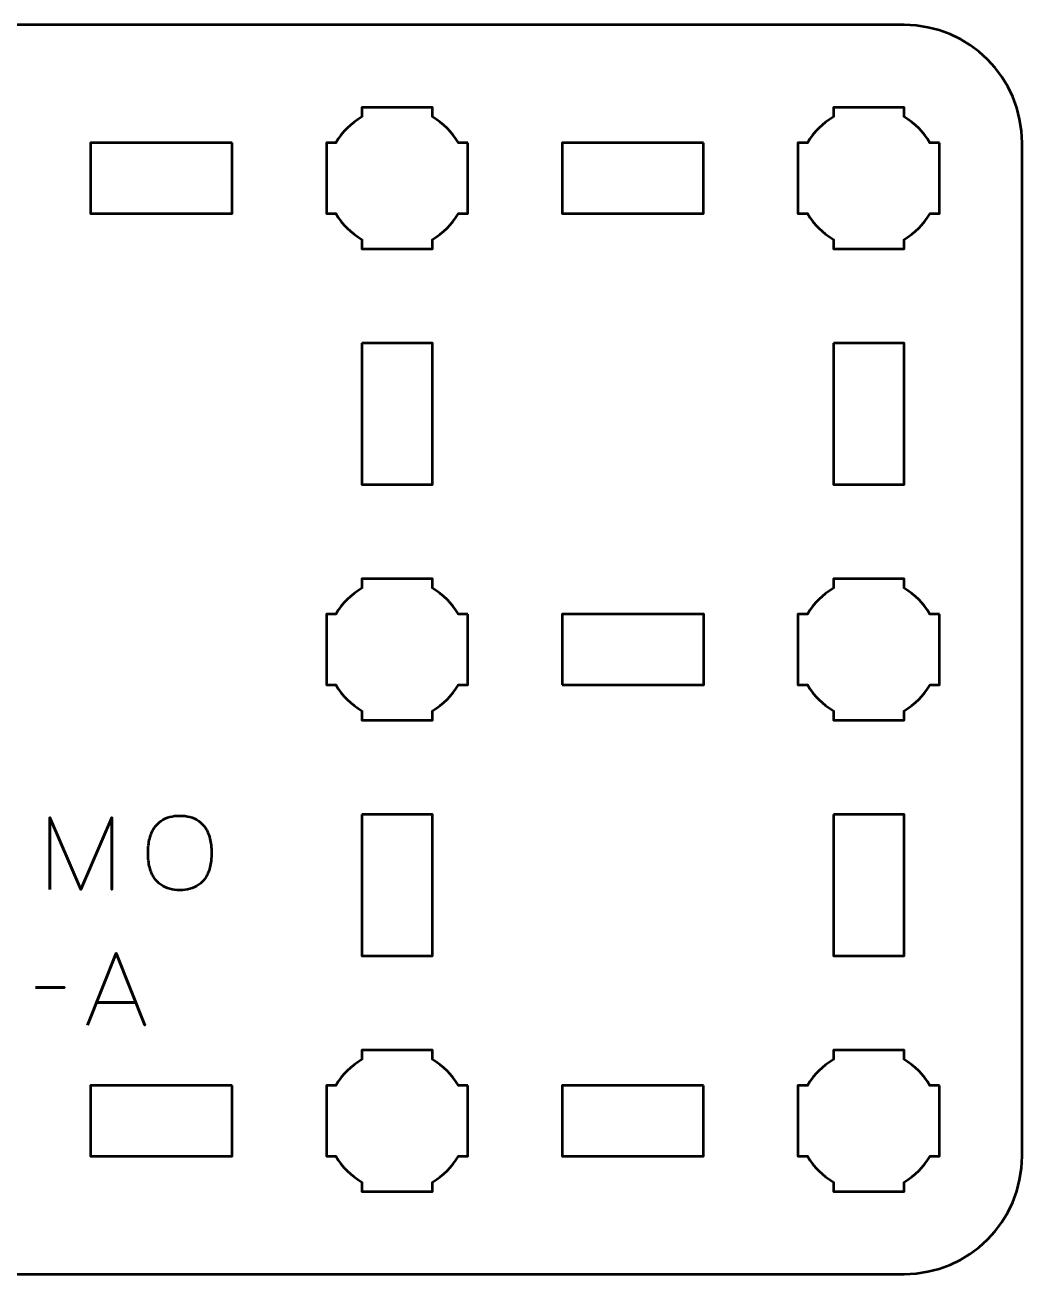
# Model space of a CAD drawing. Header units: centimetres. Extents: x -20.1 to -0.8, y -20.5 to -9.2.
# Drawn here: x -15.08 to -10.85, y -14.5 to -9.2 of the extents above; entities that cross this region are included whole.
import ezdxf

# ---------------------------------------------------------------- set-up
doc = ezdxf.new("R2010")
doc.units = ezdxf.units.CM
doc.header["$MEASUREMENT"] = 0
doc.layers.add('Layer 1', color=7, linetype='Continuous')

msp = doc.modelspace()

# ---------------------------------------------------------------- linework, layer by layer
at = {"layer": 'Layer 1', "lineweight": 53}
for points, knots in [([(-20.15, -9.69992), (-20.14992, -9.42286), (-19.92685, -9.19998), (-19.6499, -9.19998), (-19.6499, -9.19998), (-16.88331, -9.19998), (-14.11669, -9.19998), (-11.3501, -9.19998), (-11.3501, -9.19998), (-11.0731, -9.19998), (-10.85, -9.42307), (-10.85, -9.70007), (-10.85, -9.70007), (-10.85, -9.70007), (-10.85, -13.99993), (-10.85, -13.99993), (-10.85, -13.99993), (-10.85, -14.27706), (-11.0731, -14.50002), (-11.3501, -14.50002), (-11.3501, -14.50002), (-14.11669, -14.50002), (-16.88331, -14.50002), (-19.6499, -14.50002), (-19.6499, -14.50002), (-19.9269, -14.50002), (-20.15, -14.27693), (-20.15, -13.99993), (-20.15, -13.99993), (-20.15, -13.99993), (-20.15, -9.69992), (-20.15, -9.69992)], [0, 0, 0, 0, 0.125, 0.125, 0.125, 0.125, 0.25, 0.25, 0.25, 0.25, 0.375, 0.375, 0.375, 0.375, 0.5, 0.5, 0.5, 0.5, 0.625, 0.625, 0.625, 0.625, 0.75, 0.75, 0.75, 0.75, 0.875, 0.875, 0.875, 0.875, 1, 1, 1, 1]), ([(-13.20005, -9.69993), (-13.20005, -9.69993), (-13.20005, -9.84845), (-13.20005, -9.84845), (-13.20005, -9.84845), (-13.20005, -9.84845), (-13.20003, -9.85), (-13.20003, -9.85), (-13.20003, -9.85), (-13.20003, -9.85), (-13.20005, -9.85155), (-13.20005, -9.85155), (-13.20005, -9.85155), (-13.20005, -9.85155), (-13.20005, -9.99993), (-13.20005, -9.99993), (-13.20005, -9.99993), (-13.20005, -9.99993), (-13.24014, -9.99993), (-13.24014, -9.99993), (-13.24014, -9.99993), (-13.26649, -10.0455), (-13.30449, -10.08348), (-13.35004, -10.10984), (-13.35004, -10.10984), (-13.35004, -10.10984), (-13.35004, -10.14993), (-13.35004, -10.14993), (-13.35004, -10.14993), (-13.35004, -10.14993), (-13.49409, -10.14993), (-13.49409, -10.14993), (-13.49409, -10.14993), (-13.49409, -10.14993), (-13.50003, -10.14999), (-13.50003, -10.14999), (-13.50003, -10.14999), (-13.50003, -10.14999), (-13.50597, -10.14993), (-13.50597, -10.14993), (-13.50597, -10.14993), (-13.50597, -10.14993), (-13.65004, -10.14993), (-13.65004, -10.14993), (-13.65004, -10.14993), (-13.65004, -10.14993), (-13.65004, -10.10986), (-13.65004, -10.10986), (-13.65004, -10.10986), (-13.69561, -10.0835), (-13.7336, -10.04551), (-13.75994, -9.99993), (-13.75994, -9.99993), (-13.75994, -9.99993), (-13.80004, -9.99993), (-13.80004, -9.99993), (-13.80004, -9.99993), (-13.80004, -9.99993), (-13.80004, -9.69993), (-13.80004, -9.69993), (-13.80004, -9.69993), (-13.80004, -9.69993), (-13.75985, -9.69993), (-13.75985, -9.69993), (-13.75985, -9.69993), (-13.73351, -9.65443), (-13.69555, -9.61649), (-13.65004, -9.59015), (-13.65004, -9.59015), (-13.65004, -9.59015), (-13.65004, -9.54994), (-13.65004, -9.54994), (-13.65004, -9.54994), (-13.65004, -9.54994), (-13.35004, -9.54994), (-13.35004, -9.54994), (-13.35004, -9.54994), (-13.35004, -9.54994), (-13.35004, -9.59017), (-13.35004, -9.59017), (-13.35004, -9.59017), (-13.30454, -9.61651), (-13.26658, -9.65444), (-13.24024, -9.69993), (-13.24024, -9.69993), (-13.24024, -9.69993), (-13.20005, -9.69993), (-13.20005, -9.69993)], [0, 0, 0, 0, 0.0454545, 0.0454545, 0.0454545, 0.0454545, 0.0909091, 0.0909091, 0.0909091, 0.0909091, 0.1363636, 0.1363636, 0.1363636, 0.1363636, 0.1818182, 0.1818182, 0.1818182, 0.1818182, 0.2272727, 0.2272727, 0.2272727, 0.2272727, 0.2727273, 0.2727273, 0.2727273, 0.2727273, 0.3181818, 0.3181818, 0.3181818, 0.3181818, 0.3636364, 0.3636364, 0.3636364, 0.3636364, 0.4090909, 0.4090909, 0.4090909, 0.4090909, 0.4545455, 0.4545455, 0.4545455, 0.4545455, 0.5, 0.5, 0.5, 0.5, 0.5454545, 0.5454545, 0.5454545, 0.5454545, 0.5909091, 0.5909091, 0.5909091, 0.5909091, 0.6363636, 0.6363636, 0.6363636, 0.6363636, 0.6818182, 0.6818182, 0.6818182, 0.6818182, 0.7272727, 0.7272727, 0.7272727, 0.7272727, 0.7727273, 0.7727273, 0.7727273, 0.7727273, 0.8181818, 0.8181818, 0.8181818, 0.8181818, 0.8636364, 0.8636364, 0.8636364, 0.8636364, 0.9090909, 0.9090909, 0.9090909, 0.9090909, 0.9545455, 0.9545455, 0.9545455, 0.9545455, 1, 1, 1, 1]), ([(-11.20005, -9.69993), (-11.20005, -9.69993), (-11.20005, -9.84845), (-11.20005, -9.84845), (-11.20005, -9.84845), (-11.20005, -9.84845), (-11.20003, -9.85), (-11.20003, -9.85), (-11.20003, -9.85), (-11.20003, -9.85), (-11.20005, -9.85155), (-11.20005, -9.85155), (-11.20005, -9.85155), (-11.20005, -9.85155), (-11.20005, -9.99993), (-11.20005, -9.99993), (-11.20005, -9.99993), (-11.20005, -9.99993), (-11.24014, -9.99993), (-11.24014, -9.99993), (-11.24014, -9.99993), (-11.26649, -10.0455), (-11.30449, -10.08348), (-11.35004, -10.10984), (-11.35004, -10.10984), (-11.35004, -10.10984), (-11.35004, -10.14993), (-11.35004, -10.14993), (-11.35004, -10.14993), (-11.35004, -10.14993), (-11.49409, -10.14993), (-11.49409, -10.14993), (-11.49409, -10.14993), (-11.49409, -10.14993), (-11.50003, -10.14999), (-11.50003, -10.14999), (-11.50003, -10.14999), (-11.50003, -10.14999), (-11.50597, -10.14993), (-11.50597, -10.14993), (-11.50597, -10.14993), (-11.50597, -10.14993), (-11.65004, -10.14993), (-11.65004, -10.14993), (-11.65004, -10.14993), (-11.65004, -10.14993), (-11.65004, -10.10986), (-11.65004, -10.10986), (-11.65004, -10.10986), (-11.69561, -10.0835), (-11.7336, -10.04551), (-11.75994, -9.99993), (-11.75994, -9.99993), (-11.75994, -9.99993), (-11.80004, -9.99993), (-11.80004, -9.99993), (-11.80004, -9.99993), (-11.80004, -9.99993), (-11.80004, -9.69993), (-11.80004, -9.69993), (-11.80004, -9.69993), (-11.80004, -9.69993), (-11.75985, -9.69993), (-11.75985, -9.69993), (-11.75985, -9.69993), (-11.73351, -9.65443), (-11.69555, -9.61649), (-11.65004, -9.59015), (-11.65004, -9.59015), (-11.65004, -9.59015), (-11.65004, -9.54994), (-11.65004, -9.54994), (-11.65004, -9.54994), (-11.65004, -9.54994), (-11.35004, -9.54994), (-11.35004, -9.54994), (-11.35004, -9.54994), (-11.35004, -9.54994), (-11.35004, -9.59017), (-11.35004, -9.59017), (-11.35004, -9.59017), (-11.30454, -9.61651), (-11.26658, -9.65444), (-11.24024, -9.69993), (-11.24024, -9.69993), (-11.24024, -9.69993), (-11.20005, -9.69993), (-11.20005, -9.69993)], [0, 0, 0, 0, 0.0454545, 0.0454545, 0.0454545, 0.0454545, 0.0909091, 0.0909091, 0.0909091, 0.0909091, 0.1363636, 0.1363636, 0.1363636, 0.1363636, 0.1818182, 0.1818182, 0.1818182, 0.1818182, 0.2272727, 0.2272727, 0.2272727, 0.2272727, 0.2727273, 0.2727273, 0.2727273, 0.2727273, 0.3181818, 0.3181818, 0.3181818, 0.3181818, 0.3636364, 0.3636364, 0.3636364, 0.3636364, 0.4090909, 0.4090909, 0.4090909, 0.4090909, 0.4545455, 0.4545455, 0.4545455, 0.4545455, 0.5, 0.5, 0.5, 0.5, 0.5454545, 0.5454545, 0.5454545, 0.5454545, 0.5909091, 0.5909091, 0.5909091, 0.5909091, 0.6363636, 0.6363636, 0.6363636, 0.6363636, 0.6818182, 0.6818182, 0.6818182, 0.6818182, 0.7272727, 0.7272727, 0.7272727, 0.7272727, 0.7727273, 0.7727273, 0.7727273, 0.7727273, 0.8181818, 0.8181818, 0.8181818, 0.8181818, 0.8636364, 0.8636364, 0.8636364, 0.8636364, 0.9090909, 0.9090909, 0.9090909, 0.9090909, 0.9545455, 0.9545455, 0.9545455, 0.9545455, 1, 1, 1, 1]), ([(-14.20005, -9.69993), (-14.20005, -9.69993), (-14.20005, -9.99993), (-14.20005, -9.99993), (-14.20005, -9.99993), (-14.20005, -9.99993), (-14.80004, -9.99993), (-14.80004, -9.99993), (-14.80004, -9.99993), (-14.80004, -9.99993), (-14.80004, -9.69993), (-14.80004, -9.69993), (-14.80004, -9.69993), (-14.80004, -9.69993), (-14.20005, -9.69993), (-14.20005, -9.69993)], [0, 0, 0, 0, 0.25, 0.25, 0.25, 0.25, 0.5, 0.5, 0.5, 0.5, 0.75, 0.75, 0.75, 0.75, 1, 1, 1, 1]), ([(-12.20005, -9.70007), (-12.20005, -9.70007), (-12.20005, -10.00008), (-12.20005, -10.00008), (-12.20005, -10.00008), (-12.20005, -10.00008), (-12.80004, -10.00008), (-12.80004, -10.00008), (-12.80004, -10.00008), (-12.80004, -10.00008), (-12.80004, -9.70007), (-12.80004, -9.70007), (-12.80004, -9.70007), (-12.80004, -9.70007), (-12.20005, -9.70007), (-12.20005, -9.70007)], [0, 0, 0, 0, 0.25, 0.25, 0.25, 0.25, 0.5, 0.5, 0.5, 0.5, 0.75, 0.75, 0.75, 0.75, 1, 1, 1, 1]), ([(-13.64995, -10.54993), (-13.64995, -10.54993), (-13.34994, -10.54993), (-13.34994, -10.54993), (-13.34994, -10.54993), (-13.34994, -10.54993), (-13.34994, -11.14992), (-13.34994, -11.14992), (-13.34994, -11.14992), (-13.34994, -11.14992), (-13.64995, -11.14992), (-13.64995, -11.14992), (-13.64995, -11.14992), (-13.64995, -11.14992), (-13.64995, -10.54993), (-13.64995, -10.54993)], [0, 0, 0, 0, 0.25, 0.25, 0.25, 0.25, 0.5, 0.5, 0.5, 0.5, 0.75, 0.75, 0.75, 0.75, 1, 1, 1, 1]), ([(-11.64995, -10.54993), (-11.64995, -10.54993), (-11.34994, -10.54993), (-11.34994, -10.54993), (-11.34994, -10.54993), (-11.34994, -10.54993), (-11.34994, -11.14992), (-11.34994, -11.14992), (-11.34994, -11.14992), (-11.34994, -11.14992), (-11.64995, -11.14992), (-11.64995, -11.14992), (-11.64995, -11.14992), (-11.64995, -11.14992), (-11.64995, -10.54993), (-11.64995, -10.54993)], [0, 0, 0, 0, 0.25, 0.25, 0.25, 0.25, 0.5, 0.5, 0.5, 0.5, 0.75, 0.75, 0.75, 0.75, 1, 1, 1, 1]), ([(-13.20005, -11.69993), (-13.20005, -11.69993), (-13.20005, -11.84845), (-13.20005, -11.84845), (-13.20005, -11.84845), (-13.20005, -11.84845), (-13.20003, -11.85), (-13.20003, -11.85), (-13.20003, -11.85), (-13.20003, -11.85), (-13.20005, -11.85155), (-13.20005, -11.85155), (-13.20005, -11.85155), (-13.20005, -11.85155), (-13.20005, -11.99993), (-13.20005, -11.99993), (-13.20005, -11.99993), (-13.20005, -11.99993), (-13.24014, -11.99993), (-13.24014, -11.99993), (-13.24014, -11.99993), (-13.26649, -12.0455), (-13.30449, -12.08348), (-13.35004, -12.10984), (-13.35004, -12.10984), (-13.35004, -12.10984), (-13.35004, -12.14993), (-13.35004, -12.14993), (-13.35004, -12.14993), (-13.35004, -12.14993), (-13.49409, -12.14993), (-13.49409, -12.14993), (-13.49409, -12.14993), (-13.49409, -12.14993), (-13.50003, -12.14999), (-13.50003, -12.14999), (-13.50003, -12.14999), (-13.50003, -12.14999), (-13.50597, -12.14993), (-13.50597, -12.14993), (-13.50597, -12.14993), (-13.50597, -12.14993), (-13.65004, -12.14993), (-13.65004, -12.14993), (-13.65004, -12.14993), (-13.65004, -12.14993), (-13.65004, -12.10986), (-13.65004, -12.10986), (-13.65004, -12.10986), (-13.69561, -12.0835), (-13.7336, -12.04551), (-13.75994, -11.99993), (-13.75994, -11.99993), (-13.75994, -11.99993), (-13.80004, -11.99993), (-13.80004, -11.99993), (-13.80004, -11.99993), (-13.80004, -11.99993), (-13.80004, -11.69993), (-13.80004, -11.69993), (-13.80004, -11.69993), (-13.80004, -11.69993), (-13.75985, -11.69993), (-13.75985, -11.69993), (-13.75985, -11.69993), (-13.73351, -11.65443), (-13.69555, -11.61649), (-13.65004, -11.59015), (-13.65004, -11.59015), (-13.65004, -11.59015), (-13.65004, -11.54994), (-13.65004, -11.54994), (-13.65004, -11.54994), (-13.65004, -11.54994), (-13.35004, -11.54994), (-13.35004, -11.54994), (-13.35004, -11.54994), (-13.35004, -11.54994), (-13.35004, -11.59017), (-13.35004, -11.59017), (-13.35004, -11.59017), (-13.30454, -11.61651), (-13.26658, -11.65444), (-13.24024, -11.69993), (-13.24024, -11.69993), (-13.24024, -11.69993), (-13.20005, -11.69993), (-13.20005, -11.69993)], [0, 0, 0, 0, 0.0454545, 0.0454545, 0.0454545, 0.0454545, 0.0909091, 0.0909091, 0.0909091, 0.0909091, 0.1363636, 0.1363636, 0.1363636, 0.1363636, 0.1818182, 0.1818182, 0.1818182, 0.1818182, 0.2272727, 0.2272727, 0.2272727, 0.2272727, 0.2727273, 0.2727273, 0.2727273, 0.2727273, 0.3181818, 0.3181818, 0.3181818, 0.3181818, 0.3636364, 0.3636364, 0.3636364, 0.3636364, 0.4090909, 0.4090909, 0.4090909, 0.4090909, 0.4545455, 0.4545455, 0.4545455, 0.4545455, 0.5, 0.5, 0.5, 0.5, 0.5454545, 0.5454545, 0.5454545, 0.5454545, 0.5909091, 0.5909091, 0.5909091, 0.5909091, 0.6363636, 0.6363636, 0.6363636, 0.6363636, 0.6818182, 0.6818182, 0.6818182, 0.6818182, 0.7272727, 0.7272727, 0.7272727, 0.7272727, 0.7727273, 0.7727273, 0.7727273, 0.7727273, 0.8181818, 0.8181818, 0.8181818, 0.8181818, 0.8636364, 0.8636364, 0.8636364, 0.8636364, 0.9090909, 0.9090909, 0.9090909, 0.9090909, 0.9545455, 0.9545455, 0.9545455, 0.9545455, 1, 1, 1, 1]), ([(-11.20005, -11.69993), (-11.20005, -11.69993), (-11.20005, -11.84845), (-11.20005, -11.84845), (-11.20005, -11.84845), (-11.20005, -11.84845), (-11.20003, -11.85), (-11.20003, -11.85), (-11.20003, -11.85), (-11.20003, -11.85), (-11.20005, -11.85155), (-11.20005, -11.85155), (-11.20005, -11.85155), (-11.20005, -11.85155), (-11.20005, -11.99993), (-11.20005, -11.99993), (-11.20005, -11.99993), (-11.20005, -11.99993), (-11.24014, -11.99993), (-11.24014, -11.99993), (-11.24014, -11.99993), (-11.26649, -12.0455), (-11.30449, -12.08348), (-11.35004, -12.10984), (-11.35004, -12.10984), (-11.35004, -12.10984), (-11.35004, -12.14993), (-11.35004, -12.14993), (-11.35004, -12.14993), (-11.35004, -12.14993), (-11.49409, -12.14993), (-11.49409, -12.14993), (-11.49409, -12.14993), (-11.49409, -12.14993), (-11.50003, -12.14999), (-11.50003, -12.14999), (-11.50003, -12.14999), (-11.50003, -12.14999), (-11.50597, -12.14993), (-11.50597, -12.14993), (-11.50597, -12.14993), (-11.50597, -12.14993), (-11.65004, -12.14993), (-11.65004, -12.14993), (-11.65004, -12.14993), (-11.65004, -12.14993), (-11.65004, -12.10986), (-11.65004, -12.10986), (-11.65004, -12.10986), (-11.69561, -12.0835), (-11.7336, -12.04551), (-11.75994, -11.99993), (-11.75994, -11.99993), (-11.75994, -11.99993), (-11.80004, -11.99993), (-11.80004, -11.99993), (-11.80004, -11.99993), (-11.80004, -11.99993), (-11.80004, -11.69993), (-11.80004, -11.69993), (-11.80004, -11.69993), (-11.80004, -11.69993), (-11.75985, -11.69993), (-11.75985, -11.69993), (-11.75985, -11.69993), (-11.73351, -11.65443), (-11.69555, -11.61649), (-11.65004, -11.59015), (-11.65004, -11.59015), (-11.65004, -11.59015), (-11.65004, -11.54994), (-11.65004, -11.54994), (-11.65004, -11.54994), (-11.65004, -11.54994), (-11.35004, -11.54994), (-11.35004, -11.54994), (-11.35004, -11.54994), (-11.35004, -11.54994), (-11.35004, -11.59017), (-11.35004, -11.59017), (-11.35004, -11.59017), (-11.30454, -11.61651), (-11.26658, -11.65444), (-11.24024, -11.69993), (-11.24024, -11.69993), (-11.24024, -11.69993), (-11.20005, -11.69993), (-11.20005, -11.69993)], [0, 0, 0, 0, 0.0454545, 0.0454545, 0.0454545, 0.0454545, 0.0909091, 0.0909091, 0.0909091, 0.0909091, 0.1363636, 0.1363636, 0.1363636, 0.1363636, 0.1818182, 0.1818182, 0.1818182, 0.1818182, 0.2272727, 0.2272727, 0.2272727, 0.2272727, 0.2727273, 0.2727273, 0.2727273, 0.2727273, 0.3181818, 0.3181818, 0.3181818, 0.3181818, 0.3636364, 0.3636364, 0.3636364, 0.3636364, 0.4090909, 0.4090909, 0.4090909, 0.4090909, 0.4545455, 0.4545455, 0.4545455, 0.4545455, 0.5, 0.5, 0.5, 0.5, 0.5454545, 0.5454545, 0.5454545, 0.5454545, 0.5909091, 0.5909091, 0.5909091, 0.5909091, 0.6363636, 0.6363636, 0.6363636, 0.6363636, 0.6818182, 0.6818182, 0.6818182, 0.6818182, 0.7272727, 0.7272727, 0.7272727, 0.7272727, 0.7727273, 0.7727273, 0.7727273, 0.7727273, 0.8181818, 0.8181818, 0.8181818, 0.8181818, 0.8636364, 0.8636364, 0.8636364, 0.8636364, 0.9090909, 0.9090909, 0.9090909, 0.9090909, 0.9545455, 0.9545455, 0.9545455, 0.9545455, 1, 1, 1, 1]), ([(-12.79995, -11.99993), (-12.79995, -11.99993), (-12.79995, -11.69992), (-12.79995, -11.69992), (-12.79995, -11.69992), (-12.79995, -11.69992), (-12.19996, -11.69992), (-12.19996, -11.69992), (-12.19996, -11.69992), (-12.19996, -11.69992), (-12.19996, -11.99993), (-12.19996, -11.99993), (-12.19996, -11.99993), (-12.19996, -11.99993), (-12.79995, -11.99993), (-12.79995, -11.99993)], [0, 0, 0, 0, 0.25, 0.25, 0.25, 0.25, 0.5, 0.5, 0.5, 0.5, 0.75, 0.75, 0.75, 0.75, 1, 1, 1, 1]), ([(-13.64995, -12.54993), (-13.64995, -12.54993), (-13.34994, -12.54993), (-13.34994, -12.54993), (-13.34994, -12.54993), (-13.34994, -12.54993), (-13.34994, -13.14992), (-13.34994, -13.14992), (-13.34994, -13.14992), (-13.34994, -13.14992), (-13.64995, -13.14992), (-13.64995, -13.14992), (-13.64995, -13.14992), (-13.64995, -13.14992), (-13.64995, -12.54993), (-13.64995, -12.54993)], [0, 0, 0, 0, 0.25, 0.25, 0.25, 0.25, 0.5, 0.5, 0.5, 0.5, 0.75, 0.75, 0.75, 0.75, 1, 1, 1, 1]), ([(-11.64995, -12.54993), (-11.64995, -12.54993), (-11.34994, -12.54993), (-11.34994, -12.54993), (-11.34994, -12.54993), (-11.34994, -12.54993), (-11.34994, -13.14992), (-11.34994, -13.14992), (-11.34994, -13.14992), (-11.34994, -13.14992), (-11.64995, -13.14992), (-11.64995, -13.14992), (-11.64995, -13.14992), (-11.64995, -13.14992), (-11.64995, -12.54993), (-11.64995, -12.54993)], [0, 0, 0, 0, 0.25, 0.25, 0.25, 0.25, 0.5, 0.5, 0.5, 0.5, 0.75, 0.75, 0.75, 0.75, 1, 1, 1, 1]), ([(-13.20005, -13.69993), (-13.20005, -13.69993), (-13.20005, -13.84845), (-13.20005, -13.84845), (-13.20005, -13.84845), (-13.20005, -13.84845), (-13.20003, -13.85), (-13.20003, -13.85), (-13.20003, -13.85), (-13.20003, -13.85), (-13.20005, -13.85155), (-13.20005, -13.85155), (-13.20005, -13.85155), (-13.20005, -13.85155), (-13.20005, -13.99993), (-13.20005, -13.99993), (-13.20005, -13.99993), (-13.20005, -13.99993), (-13.24014, -13.99993), (-13.24014, -13.99993), (-13.24014, -13.99993), (-13.26649, -14.0455), (-13.30449, -14.08348), (-13.35004, -14.10984), (-13.35004, -14.10984), (-13.35004, -14.10984), (-13.35004, -14.14993), (-13.35004, -14.14993), (-13.35004, -14.14993), (-13.35004, -14.14993), (-13.49409, -14.14993), (-13.49409, -14.14993), (-13.49409, -14.14993), (-13.49409, -14.14993), (-13.50003, -14.14999), (-13.50003, -14.14999), (-13.50003, -14.14999), (-13.50003, -14.14999), (-13.50597, -14.14993), (-13.50597, -14.14993), (-13.50597, -14.14993), (-13.50597, -14.14993), (-13.65004, -14.14993), (-13.65004, -14.14993), (-13.65004, -14.14993), (-13.65004, -14.14993), (-13.65004, -14.10986), (-13.65004, -14.10986), (-13.65004, -14.10986), (-13.69561, -14.0835), (-13.7336, -14.04551), (-13.75994, -13.99993), (-13.75994, -13.99993), (-13.75994, -13.99993), (-13.80004, -13.99993), (-13.80004, -13.99993), (-13.80004, -13.99993), (-13.80004, -13.99993), (-13.80004, -13.69993), (-13.80004, -13.69993), (-13.80004, -13.69993), (-13.80004, -13.69993), (-13.75985, -13.69993), (-13.75985, -13.69993), (-13.75985, -13.69993), (-13.73351, -13.65443), (-13.69555, -13.61649), (-13.65004, -13.59015), (-13.65004, -13.59015), (-13.65004, -13.59015), (-13.65004, -13.54994), (-13.65004, -13.54994), (-13.65004, -13.54994), (-13.65004, -13.54994), (-13.35004, -13.54994), (-13.35004, -13.54994), (-13.35004, -13.54994), (-13.35004, -13.54994), (-13.35004, -13.59017), (-13.35004, -13.59017), (-13.35004, -13.59017), (-13.30454, -13.61651), (-13.26658, -13.65444), (-13.24024, -13.69993), (-13.24024, -13.69993), (-13.24024, -13.69993), (-13.20005, -13.69993), (-13.20005, -13.69993)], [0, 0, 0, 0, 0.0454545, 0.0454545, 0.0454545, 0.0454545, 0.0909091, 0.0909091, 0.0909091, 0.0909091, 0.1363636, 0.1363636, 0.1363636, 0.1363636, 0.1818182, 0.1818182, 0.1818182, 0.1818182, 0.2272727, 0.2272727, 0.2272727, 0.2272727, 0.2727273, 0.2727273, 0.2727273, 0.2727273, 0.3181818, 0.3181818, 0.3181818, 0.3181818, 0.3636364, 0.3636364, 0.3636364, 0.3636364, 0.4090909, 0.4090909, 0.4090909, 0.4090909, 0.4545455, 0.4545455, 0.4545455, 0.4545455, 0.5, 0.5, 0.5, 0.5, 0.5454545, 0.5454545, 0.5454545, 0.5454545, 0.5909091, 0.5909091, 0.5909091, 0.5909091, 0.6363636, 0.6363636, 0.6363636, 0.6363636, 0.6818182, 0.6818182, 0.6818182, 0.6818182, 0.7272727, 0.7272727, 0.7272727, 0.7272727, 0.7727273, 0.7727273, 0.7727273, 0.7727273, 0.8181818, 0.8181818, 0.8181818, 0.8181818, 0.8636364, 0.8636364, 0.8636364, 0.8636364, 0.9090909, 0.9090909, 0.9090909, 0.9090909, 0.9545455, 0.9545455, 0.9545455, 0.9545455, 1, 1, 1, 1]), ([(-11.20005, -13.69993), (-11.20005, -13.69993), (-11.20005, -13.84845), (-11.20005, -13.84845), (-11.20005, -13.84845), (-11.20005, -13.84845), (-11.20003, -13.85), (-11.20003, -13.85), (-11.20003, -13.85), (-11.20003, -13.85), (-11.20005, -13.85155), (-11.20005, -13.85155), (-11.20005, -13.85155), (-11.20005, -13.85155), (-11.20005, -13.99993), (-11.20005, -13.99993), (-11.20005, -13.99993), (-11.20005, -13.99993), (-11.24014, -13.99993), (-11.24014, -13.99993), (-11.24014, -13.99993), (-11.26649, -14.0455), (-11.30449, -14.08348), (-11.35004, -14.10984), (-11.35004, -14.10984), (-11.35004, -14.10984), (-11.35004, -14.14993), (-11.35004, -14.14993), (-11.35004, -14.14993), (-11.35004, -14.14993), (-11.49409, -14.14993), (-11.49409, -14.14993), (-11.49409, -14.14993), (-11.49409, -14.14993), (-11.50003, -14.14999), (-11.50003, -14.14999), (-11.50003, -14.14999), (-11.50003, -14.14999), (-11.50597, -14.14993), (-11.50597, -14.14993), (-11.50597, -14.14993), (-11.50597, -14.14993), (-11.65004, -14.14993), (-11.65004, -14.14993), (-11.65004, -14.14993), (-11.65004, -14.14993), (-11.65004, -14.10986), (-11.65004, -14.10986), (-11.65004, -14.10986), (-11.69561, -14.0835), (-11.7336, -14.04551), (-11.75994, -13.99993), (-11.75994, -13.99993), (-11.75994, -13.99993), (-11.80004, -13.99993), (-11.80004, -13.99993), (-11.80004, -13.99993), (-11.80004, -13.99993), (-11.80004, -13.69993), (-11.80004, -13.69993), (-11.80004, -13.69993), (-11.80004, -13.69993), (-11.75985, -13.69993), (-11.75985, -13.69993), (-11.75985, -13.69993), (-11.73351, -13.65443), (-11.69555, -13.61649), (-11.65004, -13.59015), (-11.65004, -13.59015), (-11.65004, -13.59015), (-11.65004, -13.54994), (-11.65004, -13.54994), (-11.65004, -13.54994), (-11.65004, -13.54994), (-11.35004, -13.54994), (-11.35004, -13.54994), (-11.35004, -13.54994), (-11.35004, -13.54994), (-11.35004, -13.59017), (-11.35004, -13.59017), (-11.35004, -13.59017), (-11.30454, -13.61651), (-11.26658, -13.65444), (-11.24024, -13.69993), (-11.24024, -13.69993), (-11.24024, -13.69993), (-11.20005, -13.69993), (-11.20005, -13.69993)], [0, 0, 0, 0, 0.0454545, 0.0454545, 0.0454545, 0.0454545, 0.0909091, 0.0909091, 0.0909091, 0.0909091, 0.1363636, 0.1363636, 0.1363636, 0.1363636, 0.1818182, 0.1818182, 0.1818182, 0.1818182, 0.2272727, 0.2272727, 0.2272727, 0.2272727, 0.2727273, 0.2727273, 0.2727273, 0.2727273, 0.3181818, 0.3181818, 0.3181818, 0.3181818, 0.3636364, 0.3636364, 0.3636364, 0.3636364, 0.4090909, 0.4090909, 0.4090909, 0.4090909, 0.4545455, 0.4545455, 0.4545455, 0.4545455, 0.5, 0.5, 0.5, 0.5, 0.5454545, 0.5454545, 0.5454545, 0.5454545, 0.5909091, 0.5909091, 0.5909091, 0.5909091, 0.6363636, 0.6363636, 0.6363636, 0.6363636, 0.6818182, 0.6818182, 0.6818182, 0.6818182, 0.7272727, 0.7272727, 0.7272727, 0.7272727, 0.7727273, 0.7727273, 0.7727273, 0.7727273, 0.8181818, 0.8181818, 0.8181818, 0.8181818, 0.8636364, 0.8636364, 0.8636364, 0.8636364, 0.9090909, 0.9090909, 0.9090909, 0.9090909, 0.9545455, 0.9545455, 0.9545455, 0.9545455, 1, 1, 1, 1]), ([(-14.20005, -13.69993), (-14.20005, -13.69993), (-14.20005, -13.99993), (-14.20005, -13.99993), (-14.20005, -13.99993), (-14.20005, -13.99993), (-14.80004, -13.99993), (-14.80004, -13.99993), (-14.80004, -13.99993), (-14.80004, -13.99993), (-14.80004, -13.69993), (-14.80004, -13.69993), (-14.80004, -13.69993), (-14.80004, -13.69993), (-14.20005, -13.69993), (-14.20005, -13.69993)], [0, 0, 0, 0, 0.25, 0.25, 0.25, 0.25, 0.5, 0.5, 0.5, 0.5, 0.75, 0.75, 0.75, 0.75, 1, 1, 1, 1]), ([(-12.20005, -13.69993), (-12.20005, -13.69993), (-12.20005, -13.99993), (-12.20005, -13.99993), (-12.20005, -13.99993), (-12.20005, -13.99993), (-12.80004, -13.99993), (-12.80004, -13.99993), (-12.80004, -13.99993), (-12.80004, -13.99993), (-12.80004, -13.69993), (-12.80004, -13.69993), (-12.80004, -13.69993), (-12.80004, -13.69993), (-12.20005, -13.69993), (-12.20005, -13.69993)], [0, 0, 0, 0, 0.25, 0.25, 0.25, 0.25, 0.5, 0.5, 0.5, 0.5, 0.75, 0.75, 0.75, 0.75, 1, 1, 1, 1])]:
    msp.add_open_spline(points, degree=3, knots=knots, dxfattribs=at)
at = {"layer": 'Layer 1', "color": 5, "lineweight": 53}
for points, knots in [([(-14.42157, -12.87092), (-14.40668, -12.87099), (-14.39257, -12.86923), (-14.3791, -12.86577), (-14.3791, -12.86577), (-14.36569, -12.86224), (-14.35342, -12.85674), (-14.3422, -12.84912), (-14.3422, -12.84912), (-14.33098, -12.84157), (-14.32124, -12.83162), (-14.31299, -12.81934), (-14.31299, -12.81934), (-14.30473, -12.80707), (-14.29838, -12.79218), (-14.29387, -12.77468), (-14.29387, -12.77468), (-14.28928, -12.75719), (-14.28702, -12.73679), (-14.28695, -12.71344), (-14.28695, -12.71344), (-14.28702, -12.69009), (-14.28928, -12.6697), (-14.29387, -12.65213), (-14.29387, -12.65213), (-14.29838, -12.63456), (-14.30473, -12.6196), (-14.31299, -12.60726), (-14.31299, -12.60726), (-14.32124, -12.59491), (-14.33098, -12.58489), (-14.3422, -12.5772), (-14.3422, -12.5772), (-14.35342, -12.56951), (-14.36569, -12.56394), (-14.3791, -12.56034), (-14.3791, -12.56034), (-14.39257, -12.55681), (-14.40668, -12.55505), (-14.42157, -12.55512), (-14.42157, -12.55512), (-14.43646, -12.55505), (-14.45057, -12.55681), (-14.46405, -12.56034), (-14.46405, -12.56034), (-14.47745, -12.56394), (-14.48973, -12.56951), (-14.50095, -12.5772), (-14.50095, -12.5772), (-14.51216, -12.58489), (-14.5219, -12.59491), (-14.53016, -12.60726), (-14.53016, -12.60726), (-14.53841, -12.6196), (-14.54476, -12.63456), (-14.54928, -12.65213), (-14.54928, -12.65213), (-14.55386, -12.6697), (-14.55612, -12.69009), (-14.55619, -12.71344), (-14.55619, -12.71344), (-14.55612, -12.73679), (-14.55386, -12.75719), (-14.54928, -12.77468), (-14.54928, -12.77468), (-14.54476, -12.79218), (-14.53841, -12.80707), (-14.53016, -12.81934), (-14.53016, -12.81934), (-14.5219, -12.83162), (-14.51216, -12.84157), (-14.50095, -12.84912), (-14.50095, -12.84912), (-14.48973, -12.85674), (-14.47745, -12.86224), (-14.46405, -12.86577), (-14.46405, -12.86577), (-14.45057, -12.86923), (-14.43646, -12.87099), (-14.42157, -12.87092)], [0, 0, 0, 0, 0.05, 0.05, 0.05, 0.05, 0.1, 0.1, 0.1, 0.1, 0.15, 0.15, 0.15, 0.15, 0.2, 0.2, 0.2, 0.2, 0.25, 0.25, 0.25, 0.25, 0.3, 0.3, 0.3, 0.3, 0.35, 0.35, 0.35, 0.35, 0.4, 0.4, 0.4, 0.4, 0.45, 0.45, 0.45, 0.45, 0.5, 0.5, 0.5, 0.5, 0.55, 0.55, 0.55, 0.55, 0.6, 0.6, 0.6, 0.6, 0.65, 0.65, 0.65, 0.65, 0.7, 0.7, 0.7, 0.7, 0.75, 0.75, 0.75, 0.75, 0.8, 0.8, 0.8, 0.8, 0.85, 0.85, 0.85, 0.85, 0.9, 0.9, 0.9, 0.9, 0.95, 0.95, 0.95, 0.95, 1, 1, 1, 1]), ([(-14.42157, -12.87092), (-14.40668, -12.87099), (-14.39257, -12.86923), (-14.3791, -12.86577), (-14.3791, -12.86577), (-14.36569, -12.86224), (-14.35342, -12.85674), (-14.3422, -12.84912), (-14.3422, -12.84912), (-14.33098, -12.84157), (-14.32124, -12.83162), (-14.31299, -12.81934), (-14.31299, -12.81934), (-14.30473, -12.80707), (-14.29838, -12.79218), (-14.29387, -12.77468), (-14.29387, -12.77468), (-14.28928, -12.75719), (-14.28702, -12.73679), (-14.28695, -12.71344), (-14.28695, -12.71344), (-14.28702, -12.69009), (-14.28928, -12.6697), (-14.29387, -12.65213), (-14.29387, -12.65213), (-14.29838, -12.63456), (-14.30473, -12.6196), (-14.31299, -12.60726), (-14.31299, -12.60726), (-14.32124, -12.59491), (-14.33098, -12.58489), (-14.3422, -12.5772), (-14.3422, -12.5772), (-14.35342, -12.56951), (-14.36569, -12.56394), (-14.3791, -12.56034), (-14.3791, -12.56034), (-14.39257, -12.55681), (-14.40668, -12.55505), (-14.42157, -12.55512), (-14.42157, -12.55512), (-14.43646, -12.55505), (-14.45057, -12.55681), (-14.46405, -12.56034), (-14.46405, -12.56034), (-14.47745, -12.56394), (-14.48973, -12.56951), (-14.50095, -12.5772), (-14.50095, -12.5772), (-14.51216, -12.58489), (-14.5219, -12.59491), (-14.53016, -12.60726), (-14.53016, -12.60726), (-14.53841, -12.6196), (-14.54476, -12.63456), (-14.54928, -12.65213), (-14.54928, -12.65213), (-14.55386, -12.6697), (-14.55612, -12.69009), (-14.55619, -12.71344), (-14.55619, -12.71344), (-14.55612, -12.73679), (-14.55386, -12.75719), (-14.54928, -12.77468), (-14.54928, -12.77468), (-14.54476, -12.79218), (-14.53841, -12.80707), (-14.53016, -12.81934), (-14.53016, -12.81934), (-14.5219, -12.83162), (-14.51216, -12.84157), (-14.50095, -12.84912), (-14.50095, -12.84912), (-14.48973, -12.85674), (-14.47745, -12.86224), (-14.46405, -12.86577), (-14.46405, -12.86577), (-14.45057, -12.86923), (-14.43646, -12.87099), (-14.42157, -12.87092)], [0, 0, 0, 0, 0.05, 0.05, 0.05, 0.05, 0.1, 0.1, 0.1, 0.1, 0.15, 0.15, 0.15, 0.15, 0.2, 0.2, 0.2, 0.2, 0.25, 0.25, 0.25, 0.25, 0.3, 0.3, 0.3, 0.3, 0.35, 0.35, 0.35, 0.35, 0.4, 0.4, 0.4, 0.4, 0.45, 0.45, 0.45, 0.45, 0.5, 0.5, 0.5, 0.5, 0.55, 0.55, 0.55, 0.55, 0.6, 0.6, 0.6, 0.6, 0.65, 0.65, 0.65, 0.65, 0.7, 0.7, 0.7, 0.7, 0.75, 0.75, 0.75, 0.75, 0.8, 0.8, 0.8, 0.8, 0.85, 0.85, 0.85, 0.85, 0.9, 0.9, 0.9, 0.9, 0.95, 0.95, 0.95, 0.95, 1, 1, 1, 1]), ([(-14.97317, -12.86838), (-14.97317, -12.86838), (-14.97317, -12.56316), (-14.97317, -12.56316), (-14.97317, -12.56316), (-14.97317, -12.56316), (-14.84194, -12.86838), (-14.84194, -12.86838), (-14.84194, -12.86838), (-14.84194, -12.86838), (-14.71028, -12.56316), (-14.71028, -12.56316), (-14.71028, -12.56316), (-14.71028, -12.56316), (-14.71028, -12.86838), (-14.71028, -12.86838), (-14.71028, -12.86838), (-14.71028, -12.86838), (-14.71028, -12.56316), (-14.71028, -12.56316), (-14.71028, -12.56316), (-14.71028, -12.56316), (-14.84194, -12.86838), (-14.84194, -12.86838), (-14.84194, -12.86838), (-14.84194, -12.86838), (-14.97317, -12.56316), (-14.97317, -12.56316), (-14.97317, -12.56316), (-14.97317, -12.56316), (-14.97317, -12.86838), (-14.97317, -12.86838)], [0, 0, 0, 0, 0.125, 0.125, 0.125, 0.125, 0.25, 0.25, 0.25, 0.25, 0.375, 0.375, 0.375, 0.375, 0.5, 0.5, 0.5, 0.5, 0.625, 0.625, 0.625, 0.625, 0.75, 0.75, 0.75, 0.75, 0.875, 0.875, 0.875, 0.875, 1, 1, 1, 1]), ([(-14.81294, -13.44369), (-14.81294, -13.44369), (-14.69187, -13.13847), (-14.69187, -13.13847), (-14.69187, -13.13847), (-14.69187, -13.13847), (-14.57037, -13.44369), (-14.57037, -13.44369), (-14.57037, -13.44369), (-14.57037, -13.44369), (-14.69187, -13.13847), (-14.69187, -13.13847), (-14.69187, -13.13847), (-14.69187, -13.13847), (-14.81294, -13.44369), (-14.81294, -13.44369)], [0, 0, 0, 0, 0.25, 0.25, 0.25, 0.25, 0.5, 0.5, 0.5, 0.5, 0.75, 0.75, 0.75, 0.75, 1, 1, 1, 1]), ([(-15.03307, -13.28409), (-15.03307, -13.28409), (-14.90988, -13.28409), (-14.90988, -13.28409), (-14.90988, -13.28409), (-14.90988, -13.28409), (-15.03307, -13.28409), (-15.03307, -13.28409)], [0, 0, 0, 0, 0.5, 0.5, 0.5, 0.5, 1, 1, 1, 1]), ([(-14.77484, -13.34759), (-14.77484, -13.34759), (-14.6089, -13.34759), (-14.6089, -13.34759), (-14.6089, -13.34759), (-14.6089, -13.34759), (-14.77484, -13.34759), (-14.77484, -13.34759)], [0, 0, 0, 0, 0.5, 0.5, 0.5, 0.5, 1, 1, 1, 1])]:
    msp.add_open_spline(points, degree=3, knots=knots, dxfattribs=at)

doc.saveas('drawing.dxf')
